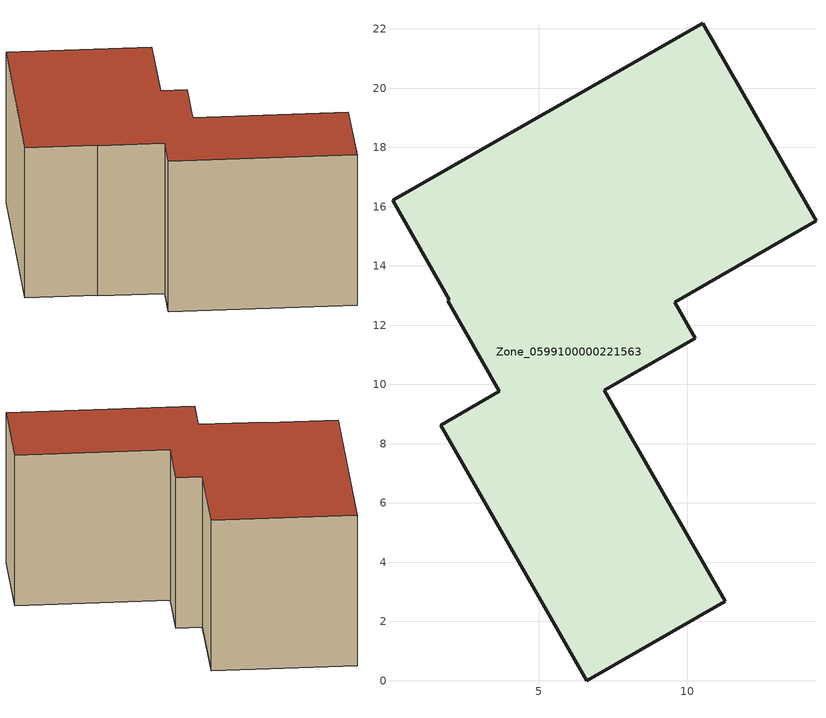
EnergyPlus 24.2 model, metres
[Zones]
Zone_0599100000221563
 floor ground (C_G): 11.29,2.68 6.62,0 1.68,8.63 3.66,9.77 1.92,12.83 1.98,12.87 0.06,16.22 10.53,22.19 14.35,15.52 9.58,12.78 10.28,11.55 7.21,9.8 z0
 wall outside (C_F): 6.62,0 11.29,2.68 7.21,9.8 10.28,11.55 9.58,12.78 14.35,15.52 10.53,22.19 0.06,16.22 1.98,12.87 1.92,12.83 3.66,9.77 1.68,8.63 6.62,0 z0:8.69
 roof outside (C_R): 0.06,16.22 1.98,12.87 1.92,12.83 3.66,9.77 1.68,8.63 6.62,0 11.29,2.68 7.21,9.8 10.28,11.55 9.58,12.78 14.35,15.52 10.53,22.19 z8.69
[BUILDING]
Pand.0599100000221563: North Axis=0; Terrain=City; Loads Convergence Tolerance Value=0.04; Temperature Convergence Tolerance Value=0.4; Solar Distribution=FullExterior; Maximum Number of Warmup Days=25; Minimum Number of Warmup Days=1
[Site:Location]
Rotterdam.The.Hague.AP_ZH_NLD Design_Conditions: Latitude=51.96; Longitude=4.45; Time Zone=1; Elevation=-4.5
[SITE:GROUNDTEMPERATURE:BUILDINGSURFACE]
18, 18, 18, 18, 18, 18, 18, 18, 18, 18, 18, 18
[MATERIAL] Thermal Absorptance=0.9; Solar Absorptance=0.7; Visible Absorptance=0.7
Name | Roughness | Thickness | Conductivity | Density | Specific Heat
G.D.1965 | MediumSmooth | 0.15 | 1 | 540 | 1210
F.D.1965 | Rough | 0.3 | 0.857143 | 1920 | 840
R.D.1965 | MediumRough | 0.2 | 0.08 | 1500 | 1000
[CONSTRUCTION]
C_G: G.D.1965
C_F: F.D.1965
C_R: R.D.1965
[ZONE]
Zone_0599100000221563: Type=1; Multiplier=1; Ceiling Height=Autocalculate; Volume=Autocalculate; Floor Area=autocalculate; Part of Total Floor Area=Yes
[ZONEINFILTRATION:DESIGNFLOWRATE]
Infil_Zone_0599100000221563: Zone or ZoneList or Space or SpaceList=Zone_0599100000221563; Schedule=AlwaysOn; Design Flow Rate Calculation Method=Flow/Area; Flow Rate per Floor Area=0.0042; Constant Term Coefficient=1; Temperature Term Coefficient=0; Velocity Term Coefficient=0; Velocity Squared Term Coefficient=0
[HVACTEMPLATE:ZONE:IDEALLOADSAIRSYSTEM]
Zone_0599100000221563: Maximum Heating Supply Air Temperature=50; Minimum Cooling Supply Air Temperature=13; Maximum Heating Supply Air Humidity Ratio=0.0156; Minimum Cooling Supply Air Humidity Ratio=0.0077; Heating Limit=NoLimit; Cooling Limit=NoLimit; Dehumidification Control Type=ConstantSensibleHeatRatio; Cooling Sensible Heat Ratio=0.7; Dehumidification Setpoint=60; Humidification Control Type=None; Humidification Setpoint=30; Outdoor Air Method=None; Outdoor Air Flow Rate per Person=0.00944; Outdoor Air Flow Rate per Zone Floor Area=0; Outdoor Air Flow Rate per Zone=0; Demand Controlled Ventilation Type=None; Outdoor Air Economizer Type=NoEconomizer; Heat Recovery Type=None; Sensible Heat Recovery Effectiveness=0.7; Latent Heat Recovery Effectiveness=0.65
[ZONECONTROL:THERMOSTAT]
ThermostatControl_Zone_0599100000221563: Zone or ZoneList=Zone_0599100000221563; Control Type Schedule=DualSetpointControlType; Control 1=Thermostat_Zone_0599100000221563; Temperature Difference Between Cutout And Setpoint=0
[THERMOSTATSETPOINT:DUALSETPOINT]
Thermostat_Zone_0599100000221563: Heating Setpoint Temperature Schedule=HeatingSetpoint_Zone_0599100000221563; Cooling Setpoint Temperature Schedule=CoolingSetpoint_Zone_0599100000221563
[SCHEDULE:COMPACT]
HeatingSetpoint_Zone_0599100000221563: Through: 12/31, For: AllDays, Until: 24:00, 21
CoolingSetpoint_Zone_0599100000221563: Through: 12/31, For: AllDays, Until: 24:00, 24
DualSetpointControlType: Through: 12/31, For: AllDays, Until: 24:00, 4
AlwaysOn: Through: 12/31, For: AllDays, Until: 24:00, 1
